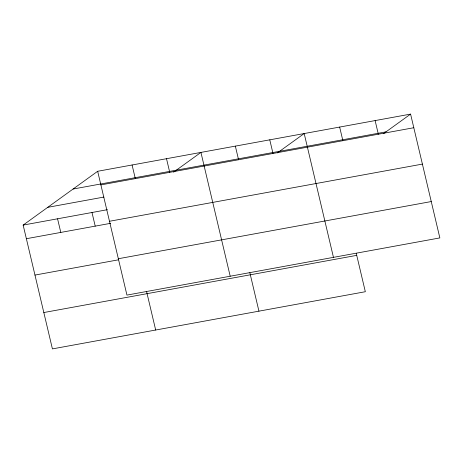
<?xml version="1.0" encoding="UTF-8"?>
<svg xmlns="http://www.w3.org/2000/svg" width="463" height="463" viewBox="0 0 463 463"><rect width="100%" height="100%" fill="white"/><g stroke="black" fill="none" stroke-linecap="round" stroke-linejoin="round"><path stroke-width="0.69" d="M356.244 253.278L365.33 291.719L52.417 348.894L23.15 225.087L97.67 171.281L410.583 114.106L439.85 237.913L126.937 295.093L97.67 171.281M173.527 172.201L200.93 152.414L230.198 276.226M277.349 152.923L304.191 133.547L333.458 257.353M383.74 133.483L410.583 114.106M73.079 189.037L385.992 131.857M100.893 184.911L413.806 127.73M47.741 207.331L103.938 197.059M23.15 225.087L107.445 209.681M109.488 221.268L422.401 164.093M26.374 238.711L110.669 223.311M118.343 258.73L431.256 201.555M34.968 275.074L118.557 259.801M43.823 312.537L356.736 255.356M375.117 120.583L378.34 134.212M339.657 127.065L342.875 140.688M269.773 139.832L272.991 153.461M235.349 146.123L238.572 159.752M249.852 272.719L258.939 311.159M166.512 158.699L169.73 172.329M132.088 164.99L135.312 178.62M146.592 291.586L155.678 330.026M91.992 212.505L95.21 226.135M57.568 218.796L60.792 232.42"/></g></svg>
